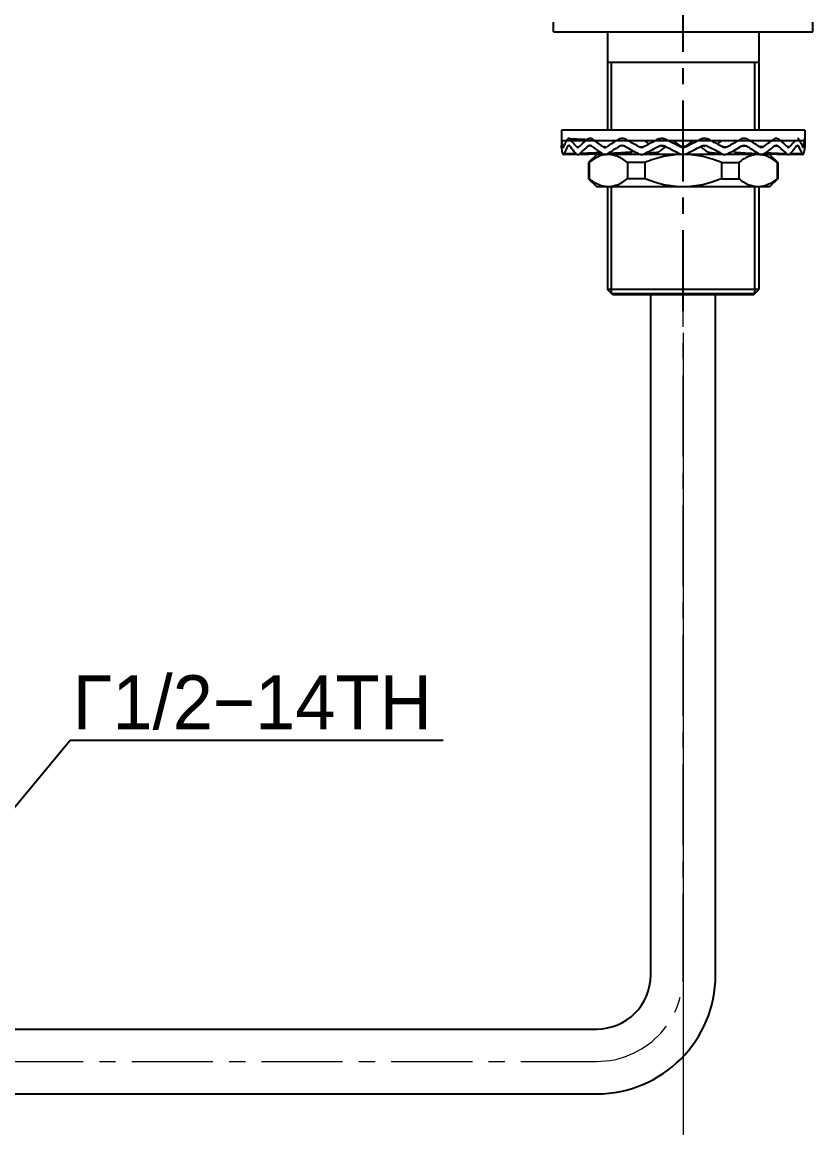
# Model space of a CAD drawing. Extents: x 0 to 1693, y 0 to 1240.
# Drawn here: x 670.4 to 816.7, y 227.5 to 432.3 of the extents above; entities that cross this region are included whole.
import ezdxf
from ezdxf import colors
from ezdxf.entities.mleader import LeaderData, LeaderLine
from ezdxf.math import Vec2, Vec3

# ---------------------------------------------------------------- set-up
doc = ezdxf.new("R2010")
doc.units = 0
doc.header["$LTSCALE"] = 40
doc.header["$MEASUREMENT"] = 0
doc.header["$PDMODE"] = 3
doc.header["$PDSIZE"] = -10
doc.linetypes.add('CENTER', pattern=[0.6, 0.375, -0.075, 0.075, -0.075])
doc.layers.get('0').update_dxf_attribs({"linetype": 'CONTINUOUS'})
doc.layers.get('DEFPOINTS').update_dxf_attribs({"linetype": 'CONTINUOUS'})
for name, color, linetype in [('DEF_LAYER_ASSEM_MEMBER', 7, 'CONTINUOUS'), ('DEF_LAYER_AXIS', 7, 'CONTINUOUS'), ('DEFAULT_1', 7, 'CENTER')]:
    doc.layers.add(name, color=color, linetype=linetype)
doc.styles.add('Daelim Dimension', font='')
doc.styles.get("Standard").update_dxf_attribs({"font": 'SYMBOL'})
doc.styles.get('Daelim Dimension').set_extended_font_data('나눔고딕')
doc.dimstyles.new('DEFAULT', dxfattribs={"dimscale": 2, "dimtxt": 2, "dimasz": 2, "dimexe": 0, "dimexo": 2, "dimgap": 1, "dimtad": 1, "dimdec": 1, "dimzin": 9, "dimdsep": 46, "dimtxsty": 'Daelim Dimension', "dimcen": 0.5, "dimclrd": 252, "dimclre": 252, "dimclrt": 3, "dimadec": 1, "dimazin": 0, "dimtfac": 1, "dimtdec": 1, "dimtix": 1, "dimtmove": 0, "dimatfit": 3, "dimfxl": 1, "dimtolj": 1, "dimtzin": 1, "dimlwd": 9, "dimlwe": 9, "dimarcsym": 0})

# ---------------------------------------------------------------- blocks, each defined once
blk = doc.blocks.new('*D10')
at = {"color": 5, "lineweight": 9, "ltscale": 0.5, "transparency": 16777216}
for p, q in [((792.69, 374.76), (792.69, 196.8)), ((642.69, 253.19), (642.69, 196.8)), ((646.69, 198.8), (788.69, 198.8))]:
    blk.add_line(p, q, dxfattribs=at)
at = {"color": 5, "ltscale": 0.5, "transparency": 16777216}
for points in [[(646.69, 199.47), (646.69, 198.13), (642.69, 198.8)], [(788.69, 199.47), (788.69, 198.13), (792.69, 198.8)]]:
    blk.add_solid(points, dxfattribs=at)
at = {"layer": 'DEFPOINTS', "color": 0, "ltscale": 0.5, "transparency": 16777216}
for p in [(792.69, 378.76), (642.69, 257.19), (792.69, 198.8)]:
    blk.add_point(p, dxfattribs=at)
at = {"color": 7, "ltscale": 0.5, "transparency": 16777216, "insert": (717.58, 206.24), "char_height": 10, "attachment_point": 5, "style": 'Daelim Dimension'}
blk.add_mtext('\\A1;150~200', dxfattribs=at)

msp = doc.modelspace()

# ---------------------------------------------------------------- linework, layer by layer
at = {"layer": 'DEF_LAYER_ASSEM_MEMBER', "color": 7, "linetype": 'Continuous'}
for p, q in [((768.69, 430.46), (768.69, 432.26)), ((816.69, 430.46), (816.69, 432.26)), ((768.69, 430.46), (816.69, 430.46)), ((778.69, 430.46), (778.69, 412.26)), ((806.69, 430.46), (806.69, 412.26)), ((806.69, 424.76), (778.69, 424.76)), ((815.19, 412.26), (770.19, 412.26)), ((770.19, 412.26), (770.19, 409.45)), ((815.19, 412.26), (815.19, 409.45)), ((770.19, 410.77), (770.2, 410.6)), ((815.19, 410.26), (770.19, 410.26)), ((770.19, 409.45), (770.19, 409.44)), ((770.19, 409.44), (770.19, 409.41)), ((770.23, 410.26), (770.23, 410.26)), ((815.15, 410.26), (815.15, 410.26)), ((815.18, 410.6), (815.19, 410.77)), ((815.19, 409.36), (815.19, 409.45)), ((770.53, 407.75), (772.87, 407.79)), ((770.53, 407.75), (772.81, 407.79)), ((772.81, 407.79), (773.02, 407.79)), ((773.21, 407.75), (775.27, 407.79)), ((776.69, 407.76), (775.19, 406.26)), ((775.27, 407.79), (777.37, 407.85)), ((778.18, 407.76), (776.69, 407.76)), ((777.37, 407.85), (777.71, 407.87)), ((784.92, 407.76), (778.69, 407.76)), ((792.61, 407.76), (785.21, 407.76)), ((789.44, 409.23), (789.19, 409.36)), ((800.17, 407.76), (792.77, 407.76)), ((796.19, 409.36), (795.94, 409.23)), ((799.49, 407.79), (800.33, 407.75)), ((806.69, 407.76), (800.46, 407.76)), ((805.6, 407.79), (806.69, 407.76)), ((808.69, 407.76), (807.2, 407.76)), ((807.67, 407.87), (808.01, 407.85)), ((808.01, 407.85), (810.11, 407.79)), ((808.69, 407.76), (810.19, 406.26)), ((810.11, 407.79), (812.17, 407.75)), ((812.35, 407.79), (812.57, 407.79)), ((812.51, 407.79), (814.85, 407.75)), ((775.29, 406.26), (775.19, 406.26)), ((775.19, 406.26), (775.19, 403.26)), ((775.29, 406.26), (775.29, 403.26)), ((785.6, 406.26), (782.38, 406.26)), ((782.38, 406.26), (782.38, 403.26)), ((785.6, 406.26), (785.6, 403.26)), ((799.78, 406.26), (803, 406.26)), ((799.78, 406.26), (799.78, 403.26)), ((803, 406.26), (803, 403.26)), ((810.09, 406.26), (810.19, 406.26)), ((810.09, 406.26), (810.09, 403.26)), ((810.19, 406.26), (810.19, 403.26)), ((775.29, 403.26), (775.19, 403.26)), ((775.19, 403.26), (776.69, 401.76)), ((808.69, 401.76), (776.69, 401.76)), ((778.69, 401.76), (778.69, 382.76)), ((785.6, 403.26), (782.38, 403.26)), ((799.78, 403.26), (803, 403.26)), ((806.69, 401.76), (806.69, 382.76)), ((810.19, 403.26), (808.69, 401.76)), ((810.09, 403.26), (810.19, 403.26)), ((806.69, 382.76), (778.69, 382.76)), ((779.69, 381.76), (778.69, 382.76)), ((779.44, 382.01), (805.94, 382.01)), ((805.69, 381.76), (779.69, 381.76)), ((786.69, 255.84), (786.69, 381.76)), ((798.69, 255.84), (798.69, 381.76)), ((805.69, 381.76), (806.69, 382.76)), ((630.79, 245.84), (776.69, 245.84)), ((632.29, 233.84), (776.69, 233.84))]:
    msp.add_line(p, q, dxfattribs=at)
at = {"layer": 'DEF_LAYER_ASSEM_MEMBER', "color": 2, "linetype": 'Continuous'}
for p, q in [((779.44, 412.26), (779.44, 424.76)), ((805.94, 412.26), (805.94, 424.76)), ((779.44, 407.76), (779.44, 407.78)), ((805.94, 407.76), (805.94, 407.78)), ((779.44, 382.01), (779.44, 401.76)), ((805.94, 382.01), (805.94, 401.76))]:
    msp.add_line(p, q, dxfattribs=at)
at = {"layer": 'DEF_LAYER_ASSEM_MEMBER', "color": 9, "linetype": 'Continuous'}
for p, q in [((770.46, 409.16), (770.53, 409.16)), ((770.53, 409.16), (770.61, 409.16)), ((771.55, 409.35), (771.41, 409.36)), ((771.69, 409.35), (771.55, 409.35)), ((773, 409.16), (773.2, 409.16)), ((773.2, 409.16), (773.41, 409.17)), ((775.46, 409.35), (775.19, 409.36)), ((775.72, 409.34), (775.46, 409.35)), ((777.92, 409.16), (778.23, 409.17)), ((778.23, 409.17), (778.54, 409.18)), ((781.45, 409.34), (781.09, 409.36)), ((781.79, 409.33), (781.45, 409.34)), ((785.37, 409.2), (785.38, 409.2)), ((788.81, 409.3), (788.75, 409.31)), ((789.16, 409.24), (789.09, 409.26)), ((796.22, 409.24), (796.29, 409.26)), ((796.57, 409.3), (796.63, 409.31)), ((800.01, 409.2), (800, 409.2)), ((803.58, 409.33), (803.93, 409.34)), ((803.93, 409.34), (804.29, 409.36)), ((807.15, 409.17), (806.84, 409.18)), ((807.46, 409.16), (807.15, 409.17)), ((809.66, 409.34), (809.92, 409.35)), ((809.92, 409.35), (810.19, 409.36)), ((812.18, 409.16), (811.97, 409.17)), ((812.38, 409.16), (812.18, 409.16)), ((813.69, 409.35), (813.83, 409.35)), ((813.83, 409.35), (813.97, 409.36)), ((814.85, 409.16), (814.77, 409.16)), ((814.92, 409.16), (814.85, 409.16))]:
    msp.add_line(p, q, dxfattribs=at)
at = {"layer": 'DEF_LAYER_ASSEM_MEMBER', "color": 7, "linetype": 'Continuous'}
for points in [[(778.25, 407.75), (779.78, 407.79), (781.35, 407.85), (782.56, 407.92)], [(785.05, 407.75), (785.89, 407.79), (786.75, 407.86), (787.42, 407.92)], [(797.96, 407.92), (798.63, 407.86), (799.49, 407.79)], [(802.82, 407.92), (804.03, 407.85), (805.6, 407.79)]]:
    msp.add_lwpolyline(points, dxfattribs=at)
for centre, radius, start, end in [((776.1, 410.96), 5.92, 183.4033, 186.7269), ((779.45, 405.6), 9.54, 148.3732, 150.7848), ((781.84, 417.91), 12.43, 216.0342, 218.034), ((792.61, 389.21), 27.69, 129.4232, 130.538), ((798.06, 439.57), 36.47, 232.5873, 233.492), ((813.26, 356.11), 63.4, 121.3408, 123.2014), ((821.04, 343.48), 78.23, 120.9101, 121.4003), ((833.54, 499.68), 102.9, 239.9643, 240.3517), ((843.19, 516.7), 122.46, 240.3626, 241.4198), ((878.51, 236.13), 196.5, 117.6081, 118.2919), ((836.25, 472.93), 80.57, 231.0632, 231.7292), ((912.81, 170.86), 270.24, 117.4799, 117.6385), ((1218.17, 1245.91), 938.9, 242.87711, 243.02461), ((1118.31, 860.39), 556.62, 233.9678, 234.1301), ((367.21, 1245.91), 938.9, 296.97539, 297.12289), ((467.07, 860.39), 556.62, 305.8699, 306.0322), ((672.57, 170.86), 270.24, 62.3615, 62.5201), ((700.59, 224.31), 209.89, 61.7299, 62.3701), ((749.13, 472.93), 80.57, 308.2708, 308.9368), ((738.97, 522.46), 129.06, 298.6072, 299.6103), ((751.84, 499.68), 102.9, 299.6483, 300.0357), ((764.34, 343.48), 78.23, 58.5997, 59.0899), ((770.5, 353.54), 66.44, 56.8413, 58.6166), ((787.32, 439.57), 36.47, 306.508, 307.4127), ((792.77, 389.21), 27.69, 49.462, 50.5768), ((805.93, 405.6), 9.54, 29.2152, 31.6268), ((809.27, 410.96), 5.92, 353.2731, 356.5967), ((747.68, 408.55), 22.52, 2.0408, 2.1783), ((778.84, 403.68), 4.08, 92.0663, 98.2458), ((778.83, 403.77), 3.99, 90.0015, 92.0443), ((841.52, 512.27), 118.99, 239.8721, 241.289), ((814.76, 373.25), 47.1, 131.6876, 132.0897), ((898.41, 197.15), 239.03, 117.4071, 118.1505), ((885.18, 279.55), 161.17, 126.4543, 127.039), ((1152.63, 1116.05), 794.67, 242.80469, 243.01268), ((792.69, 409.25), 1.5, 242.9955, 297.0045), ((792.69, 409.96), 0.9, 243.005, 296.995), ((505.1, 974.62), 635.82, 296.96134, 297.2213), ((795.44, 408.48), 0.874, 53.5396, 57.2136), ((706.07, 287.41), 151.36, 52.9421, 53.5646), ((696.92, 216.04), 217.69, 61.8131, 62.6293), ((747.65, 505.54), 111.26, 298.6618, 300.1771), ((770.62, 373.25), 47.1, 47.9103, 48.3124), ((806.55, 403.79), 3.97, 87.9622, 89.998), ((806.54, 403.68), 4.08, 81.7966, 87.9369), ((778.83, 405.74), 3.99, 267.9557, 269.9985), ((806.55, 405.72), 3.97, 270.002, 272.0378), ((776.69, 255.84), 10, 270, 0), ((776.69, 255.84), 22, 270, 0)]:
    msp.add_arc(centre, radius, start, end, dxfattribs=at)
at = {"layer": 'DEF_LAYER_ASSEM_MEMBER', "color": 9, "linetype": 'Continuous'}
for centre, radius, start, end in [((765.57, 192.53), 218.16, 87.5529, 88.3677), ((763.49, 667.21), 259.4, 271.5844, 272.0598), ((782.1, 459.16), 50.07, 272.8803, 273.3359), ((782.58, 450.76), 41.65, 273.3374, 273.829), ((784.93, 426.42), 18.49, 277.4198, 279.8895), ((787.3, 398.82), 10.59, 82.1384, 84.1291), ((787.8, 402.39), 6.98, 79.3459, 81.7417), ((788.24, 404.62), 4.71, 75.4392, 78.6822), ((797.14, 404.62), 4.71, 101.3178, 104.5608), ((797.58, 402.39), 6.99, 98.2574, 100.6541), ((798.08, 398.82), 10.59, 95.8709, 97.8616), ((800.45, 426.42), 18.49, 260.1104, 262.5802), ((802.79, 450.76), 41.65, 266.171, 266.6627), ((803.28, 459.16), 50.07, 266.6641, 267.1197), ((821.89, 667.21), 259.4, 267.9402, 268.4156)]:
    msp.add_arc(centre, radius, start, end, dxfattribs=at)
at = {"layer": 'DEF_LAYER_ASSEM_MEMBER', "color": 7, "linetype": 'Continuous'}
for points, start_tangent, end_tangent in [([(770.23, 410.26), (770.27, 409.98), (770.46, 409.16)], (0.117814, -0.993036), (0.292436, -0.956285)), ([(770.61, 409.16), (770.72, 409.43), (771.12, 410.26)], (0.351941, 0.936022), (0.487834, 0.872936)), ([(771.32, 410.6), (771.43, 410.73), (771.55, 410.77)], (0.524137, 0.851634), (0.999865, -0.016409)), ([(771.41, 409.36), (771.44, 409.4), (771.55, 409.45)], (0.53783, 0.843053), (0.999951, -0.009858)), ([(771.55, 410.77), (771.61, 410.76), (771.79, 410.6)], (0.999865, -0.016409), (0.588051, -0.808824)), ([(771.55, 409.45), (771.58, 409.45), (771.69, 409.36)], (0.999951, -0.009858), (0.576165, -0.817334)), ([(772.05, 410.26), (772.27, 409.98), (773, 409.16)], (0.61592, -0.787809), (0.689024, -0.724738)), ([(773.41, 409.16), (773.7, 409.43), (774.61, 410.26)], (0.711467, 0.70272), (0.759877, 0.650067)), ([(775.02, 410.6), (775.24, 410.73), (775.47, 410.77)], (0.772382, 0.635159), (0.999798, -0.02011)), ([(775.19, 409.36), (775.26, 409.4), (775.46, 409.45)], (0.777072, 0.629412), (0.999927, -0.012084)), ([(775.46, 409.45), (775.53, 409.45), (775.72, 409.36)], (0.999927, -0.012084), (0.790157, -0.612905)), ([(775.47, 410.77), (775.58, 410.76), (775.9, 410.6)], (0.999798, -0.02011), (0.794207, -0.607648)), ([(776.36, 410.26), (776.73, 409.98), (777.92, 409.16)], (0.803702, -0.595031), (0.828759, -0.559606)), ([(780.86, 410.6), (781, 410.68), (781.47, 410.77)], (0.857942, 0.513747), (0.999526, -0.030779)), ([(781.09, 409.36), (781.45, 409.45)], (0.859605, 0.510959), (0.999829, -0.018513)), ([(781.45, 409.45), (781.71, 409.4), (781.8, 409.36)], (0.999829, -0.018513), (0.864249, -0.503063)), ([(781.47, 410.77), (781.62, 410.75), (782.03, 410.6)], (0.999526, -0.030779), (0.865687, -0.500586)), ([(788.11, 410.6), (788.91, 410.76)], (0.887157, 0.461468), (0.996106, -0.088169)), ([(788.38, 409.36), (788.83, 409.45)], (0.887616, 0.460584), (0.99858, -0.053278)), ([(788.83, 409.45), (789.19, 409.36)], (0.99858, -0.053278), (0.888816, -0.458263)), ([(788.91, 410.76), (789.45, 410.6)], (0.996106, -0.088169), (0.889158, -0.4576)), ([(789.45, 410.6), (790.13, 410.26)], (0.889158, -0.4576), (0.889887, -0.45618)), ([(795.25, 410.26), (795.92, 410.6)], (0.889887, 0.45618), (0.889158, 0.4576)), ([(795.92, 410.6), (796.47, 410.76)], (0.889158, 0.4576), (0.996107, 0.088157)), ([(796.19, 409.36), (796.55, 409.45)], (0.888816, 0.458263), (0.998588, 0.05313)), ([(796.47, 410.76), (797.27, 410.6)], (0.996107, 0.088157), (0.887157, -0.461468)), ([(796.55, 409.45), (797, 409.36)], (0.998588, 0.05313), (0.887616, -0.460584)), ([(803.35, 410.6), (803.48, 410.67), (803.91, 410.77)], (0.865687, 0.500586), (0.999527, 0.030766)), ([(803.58, 409.36), (803.67, 409.4), (803.93, 409.45)], (0.864249, 0.503063), (0.999829, 0.018495)), ([(803.91, 410.77), (804.38, 410.68), (804.52, 410.6)], (0.999527, 0.030766), (0.857942, -0.513747)), ([(803.93, 409.45), (804.29, 409.36)], (0.999829, 0.018495), (0.859605, -0.510959)), ([(807.46, 409.16), (807.87, 409.43), (809.02, 410.26)], (0.828759, 0.559606), (0.803702, 0.595031)), ([(809.48, 410.6), (809.58, 410.67), (809.91, 410.77)], (0.794207, 0.607648), (0.999798, 0.020093)), ([(809.66, 409.36), (809.72, 409.4), (809.92, 409.45)], (0.790157, 0.612905), (0.999927, 0.012075)), ([(809.91, 410.77), (810.14, 410.73), (810.36, 410.6)], (0.999798, 0.020093), (0.772382, -0.635159)), ([(809.92, 409.45), (809.99, 409.45), (810.19, 409.36)], (0.999927, 0.012075), (0.777072, -0.629412)), ([(810.77, 410.26), (811.08, 409.98), (811.97, 409.16)], (0.759877, -0.650067), (0.711467, -0.70272)), ([(812.38, 409.16), (812.63, 409.43), (813.33, 410.26)], (0.689024, 0.724738), (0.61592, 0.787809)), ([(813.69, 409.36), (813.72, 409.4), (813.83, 409.45)], (0.576165, 0.817334), (0.999952, 0.009838)), ([(813.83, 410.77), (813.95, 410.73), (814.06, 410.6)], (0.999866, 0.016377), (0.524137, -0.851634)), ([(813.83, 409.45), (813.87, 409.45), (813.97, 409.36)], (0.999952, 0.009838), (0.53783, -0.843053)), ([(814.26, 410.26), (814.41, 409.98), (814.77, 409.16)], (0.487834, -0.872936), (0.351941, -0.936022)), ([(814.92, 409.16), (814.99, 409.43), (815.15, 410.26)], (0.292436, 0.956285), (0.117814, 0.993036)), ([(770.42, 407.91), (770.33, 408.27), (770.19, 409.36)], (-0.271704, 0.962381), (-0.035615, 0.999366)), ([(770.42, 407.91), (770.47, 407.79), (770.53, 407.75)], (0.271704, -0.962381), (0.999877, 0.015674)), ([(770.46, 409.16), (770.5, 409.09), (770.53, 409.06)], (0.292436, -0.956285), (0.999956, 0.009418)), ([(770.53, 409.06), (770.57, 409.09), (770.61, 409.16)], (0.999956, 0.009418), (0.351941, 0.936022)), ([(770.53, 407.75), (770.6, 407.79), (770.66, 407.91)], (0.999877, 0.015674), (0.370812, 0.928708)), ([(771.41, 409.36), (771.19, 409), (770.66, 407.91)], (-0.53783, -0.843053), (-0.370812, -0.928708)), ([(772.87, 407.91), (772.55, 408.27), (771.69, 409.36)], (-0.680963, 0.732318), (-0.576165, 0.817334)), ([(772.87, 407.91), (773.03, 407.79), (773.21, 407.75)], (0.680963, -0.732318), (0.999842, 0.017795)), ([(773, 409.16), (773.05, 409.12), (773.21, 409.06)], (0.689024, -0.724738), (0.999943, 0.010693)), ([(773.21, 409.06), (773.26, 409.07), (773.41, 409.16)], (0.999943, 0.010693), (0.711467, 0.70272)), ([(773.21, 407.75), (773.3, 407.76), (773.55, 407.91)], (0.999842, 0.017795), (0.718396, 0.695634)), ([(775.19, 409.36), (774.76, 409), (773.55, 407.91)], (-0.777072, -0.629412), (-0.718396, -0.695634)), ([(778.25, 407.72), (776.74, 407.22), (775.29, 406.26)], (-0.989709, -0.143095), (-0.777011, -0.629487)), ([(777.71, 407.91), (777.19, 408.27), (775.72, 409.36)], (-0.825977, 0.563704), (-0.790157, 0.612905)), ([(777.71, 407.91), (777.84, 407.84), (778.25, 407.75)], (0.825977, -0.563704), (0.999713, 0.023956)), ([(777.92, 409.16), (777.99, 409.12), (778.23, 409.06)], (0.828759, -0.559606), (0.999896, 0.014392)), ([(778.23, 409.06), (778.31, 409.07), (778.54, 409.16)], (0.999896, 0.014392), (0.836538, 0.547909)), ([(778.25, 407.75), (778.38, 407.76), (778.75, 407.91)], (0.999713, 0.023956), (0.838951, 0.544207)), ([(781.09, 409.36), (780.49, 409), (778.75, 407.91)], (-0.859605, -0.510959), (-0.838951, -0.544207)), ([(782.38, 406.26), (781.52, 406.88), (780.64, 407.35), (779.74, 407.65), (778.83, 407.76)], (-0.777011, 0.629487), (-1, 0)), ([(782.56, 407.92), (782.89, 408), (783.19, 408.2)], (0.998107, 0.061504), (0.742069, 0.670324)), ([(784.36, 407.91), (785.05, 407.75)], (0.876857, -0.480752), (0.99899, 0.044944)), ([(784.61, 409.16), (785.02, 409.06)], (0.877814, -0.479002), (0.999634, 0.027071)), ([(785.02, 409.06), (785.38, 409.16)], (0.999634, 0.027071), (0.880452, 0.474135)), ([(785.05, 407.75), (785.64, 407.91)], (0.99899, 0.044944), (0.881256, 0.472639)), ([(792.64, 407.76), (790.83, 407.65), (789.05, 407.35), (785.6, 406.26)], (-0.999995, -0.003203), (-0.926847, -0.375438)), ([(787.42, 407.92), (787.95, 408.1), (788.1, 408.2)], (0.993328, 0.115321), (0.797922, 0.60276)), ([(792.69, 409.16), (792.16, 409.33)], (-1, 0), (-0.810197, 0.586157)), ([(793.22, 409.33), (792.69, 409.16)], (-0.810197, -0.586157), (-1, 0)), ([(799.78, 406.26), (796.33, 407.35), (794.55, 407.65), (792.74, 407.76)], (-0.926847, 0.375438), (-0.999995, 0.003207)), ([(797.28, 408.2), (797.43, 408.1), (797.96, 407.92)], (0.797922, -0.60276), (0.993318, -0.115413)), ([(799.74, 407.91), (800.33, 407.75)], (0.881256, -0.472639), (0.99899, -0.044933)), ([(800, 409.16), (800.36, 409.06)], (0.880452, -0.474135), (0.999635, -0.027025)), ([(800.33, 407.75), (801.02, 407.91)], (0.99899, -0.044933), (0.876857, 0.480752)), ([(800.36, 409.06), (800.77, 409.16)], (0.999635, -0.027025), (0.877814, 0.479002)), ([(802.19, 408.2), (802.49, 408), (802.82, 407.92)], (0.742069, -0.670324), (0.9981, -0.061614)), ([(806.55, 407.76), (805.64, 407.65), (804.74, 407.35), (803.86, 406.88), (803, 406.26)], (-1, 0), (-0.777011, -0.629487)), ([(806.62, 407.91), (806.06, 408.27), (804.29, 409.36)], (-0.838951, 0.544207), (-0.859605, 0.510959)), ([(806.62, 407.91), (806.75, 407.84), (807.13, 407.75)], (0.838951, -0.544207), (0.999713, -0.023942)), ([(806.84, 409.16), (806.91, 409.12), (807.14, 409.06)], (0.836538, -0.547909), (0.999896, -0.014389)), ([(810.09, 406.26), (808.64, 407.22), (807.88, 407.54), (807.12, 407.72)], (-0.777011, 0.629487), (-0.989824, 0.142296)), ([(807.13, 407.75), (807.54, 407.84), (807.67, 407.91)], (0.999713, -0.023942), (0.825977, 0.563704)), ([(807.14, 409.06), (807.39, 409.12), (807.46, 409.16)], (0.999896, -0.014389), (0.828759, 0.559606)), ([(809.66, 409.36), (809.19, 409), (807.67, 407.91)], (-0.790157, -0.612905), (-0.825977, -0.563704)), ([(811.83, 407.91), (811.44, 408.27), (810.19, 409.36)], (-0.718396, 0.695634), (-0.777072, 0.629412)), ([(811.83, 407.91), (811.91, 407.84), (812.17, 407.75)], (0.718396, -0.695634), (0.999842, -0.017775)), ([(811.97, 409.16), (812.02, 409.12), (812.17, 409.06)], (0.711467, -0.70272), (0.999943, -0.01068)), ([(812.17, 409.06), (812.23, 409.07), (812.38, 409.16)], (0.999943, -0.01068), (0.689024, 0.724738)), ([(812.17, 407.75), (812.34, 407.79), (812.51, 407.91)], (0.999842, -0.017775), (0.680963, 0.732318)), ([(813.69, 409.36), (813.42, 409), (812.51, 407.91)], (-0.576165, -0.817334), (-0.680963, -0.732318)), ([(814.72, 407.91), (814.56, 408.27), (813.97, 409.36)], (-0.370812, 0.928708), (-0.53783, 0.843053)), ([(814.72, 407.91), (814.78, 407.79), (814.85, 407.75)], (0.370812, -0.928708), (0.999878, -0.01561)), ([(814.77, 409.16), (814.81, 409.09), (814.85, 409.06)], (0.351941, -0.936022), (0.999956, -0.00937)), ([(814.85, 409.06), (814.86, 409.06), (814.89, 409.1)], (0.999956, -0.00937), (0.458024, 0.88894)), ([(814.85, 407.75), (814.91, 407.79), (814.96, 407.91)], (0.999878, -0.01561), (0.271704, 0.962381)), ([(814.89, 409.1), (814.9, 409.11), (814.92, 409.16)], (0.458024, 0.88894), (0.292436, 0.956285)), ([(815.19, 409.36), (815.16, 409), (814.96, 407.91)], (-0.035615, -0.999366), (-0.271704, -0.962381)), ([(778.69, 401.76), (777.82, 401.89), (776.96, 402.19), (776.11, 402.66), (775.29, 403.26)], (-0.999364, 0.035648), (-0.777011, 0.629487)), ([(782.38, 403.26), (781.52, 402.64), (780.64, 402.16), (779.74, 401.86), (778.83, 401.76)], (-0.777011, -0.629487), (-1, 0)), ([(792.69, 401.76), (790.87, 401.86), (789.07, 402.16), (785.6, 403.26)], (-1, 0), (-0.926847, 0.375438)), ([(799.78, 403.26), (796.31, 402.16), (794.51, 401.86), (792.69, 401.76)], (-0.926847, -0.375438), (-1, 0)), ([(806.55, 401.76), (805.64, 401.86), (804.74, 402.16), (803.86, 402.64), (803, 403.26)], (-1, 0), (-0.777011, 0.629487)), ([(810.09, 403.26), (809.27, 402.66), (808.42, 402.19), (807.56, 401.89), (806.69, 401.76)], (-0.777011, -0.629487), (-0.999369, -0.035528))]:
    msp.add_spline(points, degree=3, dxfattribs=dict(at, start_tangent=start_tangent, end_tangent=end_tangent))
at = {"layer": 'DEF_LAYER_ASSEM_MEMBER', "color": 9, "linetype": 'Continuous'}
for points, start_tangent, end_tangent in [([(777.48, 408.07), (776.49, 408.03), (773.55, 407.91)], (-0.998507, -0.054618), (-0.999507, -0.031403)), ([(783.19, 408.2), (782.08, 408.1), (778.75, 407.91)], (-0.995189, -0.097971), (-0.999131, -0.041689)), ([(787.31, 408.08), (786.89, 408.03), (785.64, 407.91)], (-0.991469, -0.130345), (-0.997149, -0.075462)), ([(792.28, 409.16), (792.26, 409.19), (792.16, 409.33)], (-0.655735, 0.754991), (-0.479857, 0.877347)), ([(793.1, 409.16), (793.12, 409.19), (793.22, 409.33)], (0.655735, 0.754991), (0.479857, 0.877347)), ([(798.07, 408.08), (798.49, 408.03), (799.74, 407.91)], (0.991469, -0.130345), (0.997149, -0.075462)), ([(802.19, 408.2), (803.3, 408.1), (806.62, 407.91)], (0.995189, -0.097971), (0.999131, -0.041689)), ([(807.9, 408.07), (808.89, 408.03), (811.83, 407.91)], (0.998507, -0.054618), (0.999507, -0.031403))]:
    msp.add_spline(points, degree=3, dxfattribs=dict(at, start_tangent=start_tangent, end_tangent=end_tangent))
at = {"layer": 'DEF_LAYER_AXIS', "color": 1, "linetype": 'CENTER'}
msp.add_line((792.69, 378.76), (792.69, 661.09), dxfattribs=at)
at = {"layer": 'DEFAULT_1', "color": 1, "linetype": 'CENTER', "lineweight": 5}
for p, q in [((792.69, 255.84), (792.69, 381.76)), ((498.69, 239.84), (776.69, 239.84))]:
    msp.add_line(p, q, dxfattribs=at)
msp.add_arc((776.69, 255.84), 16, 270, 0, dxfattribs=at)

# ---------------------------------------------------------------- dimensions: what is measured, and where the dimension line sits
at = {"color": 5, "ltscale": 0.5}
dim = msp.add_linear_dim(base=(792.69, 198.8), p1=(642.69, 257.19), p2=(792.69, 378.76), text='150~200', dimstyle='DEFAULT', override={"dimtxt": 5, "dimexe": 1, "dimdec": 0, "dimclrd": 5, "dimclre": 5, "dimclrt": 7}, dxfattribs=at)
dim.commit()
dim.dimension.update_dxf_attribs({"geometry": '*D10', "text_midpoint": (717.58, 198.8), "dimtype": 160})

# ---------------------------------------------------------------- leaders
at = {"ltscale": 0.5}
ml = msp.add_multileader_mtext('Standard', dxfattribs=at)
ml.set_content('G1/2-14TH', color=256)
ml.set_leader_properties(color=5)
ml.build(insert=Vec2(0, 0))
ml.multileader.update_dxf_attribs({"text_left_attachment_type": 6, "text_right_attachment_type": 6, "dogleg_length": 0.36, "arrow_head_size": 5})
ctx = ml.context
ctx.base_point, ctx.char_height, ctx.arrow_head_size, ctx.landing_gap_size, ctx.plane_origin = Vec3(679.64, 299.33), 10, 5, 0.09, Vec3(605.69, 270.86)
ctx.left_attachment, ctx.right_attachment = 6, 6
notes = []
notes.append((ctx, [(0, (1, 1, 0), (679.28, 299.33), (1, 0), 0.36, [(0, [(655.69, 270.86)], 0, [])])]))
ctx.mtext.insert, ctx.mtext.flow_direction = Vec3(679.73, 311.33), 5
for ctx, leaders in notes:
    for number, flags, end, landing, length, lines in leaders:
        leader = LeaderData()
        leader.index, (leader.has_last_leader_line, leader.has_dogleg_vector, leader.attachment_direction) = number, flags
        leader.last_leader_point, leader.dogleg_vector, leader.dogleg_length = Vec3(end), Vec3(landing), length
        for number, points, colour, breaks in lines:
            line = LeaderLine()
            line.index, line.vertices, line.color, line.breaks = number, Vec3.list(points), colors.encode_raw_color(colour), breaks
            leader.lines.append(line)
        ctx.leaders.append(leader)

doc.saveas('drawing.dxf')
